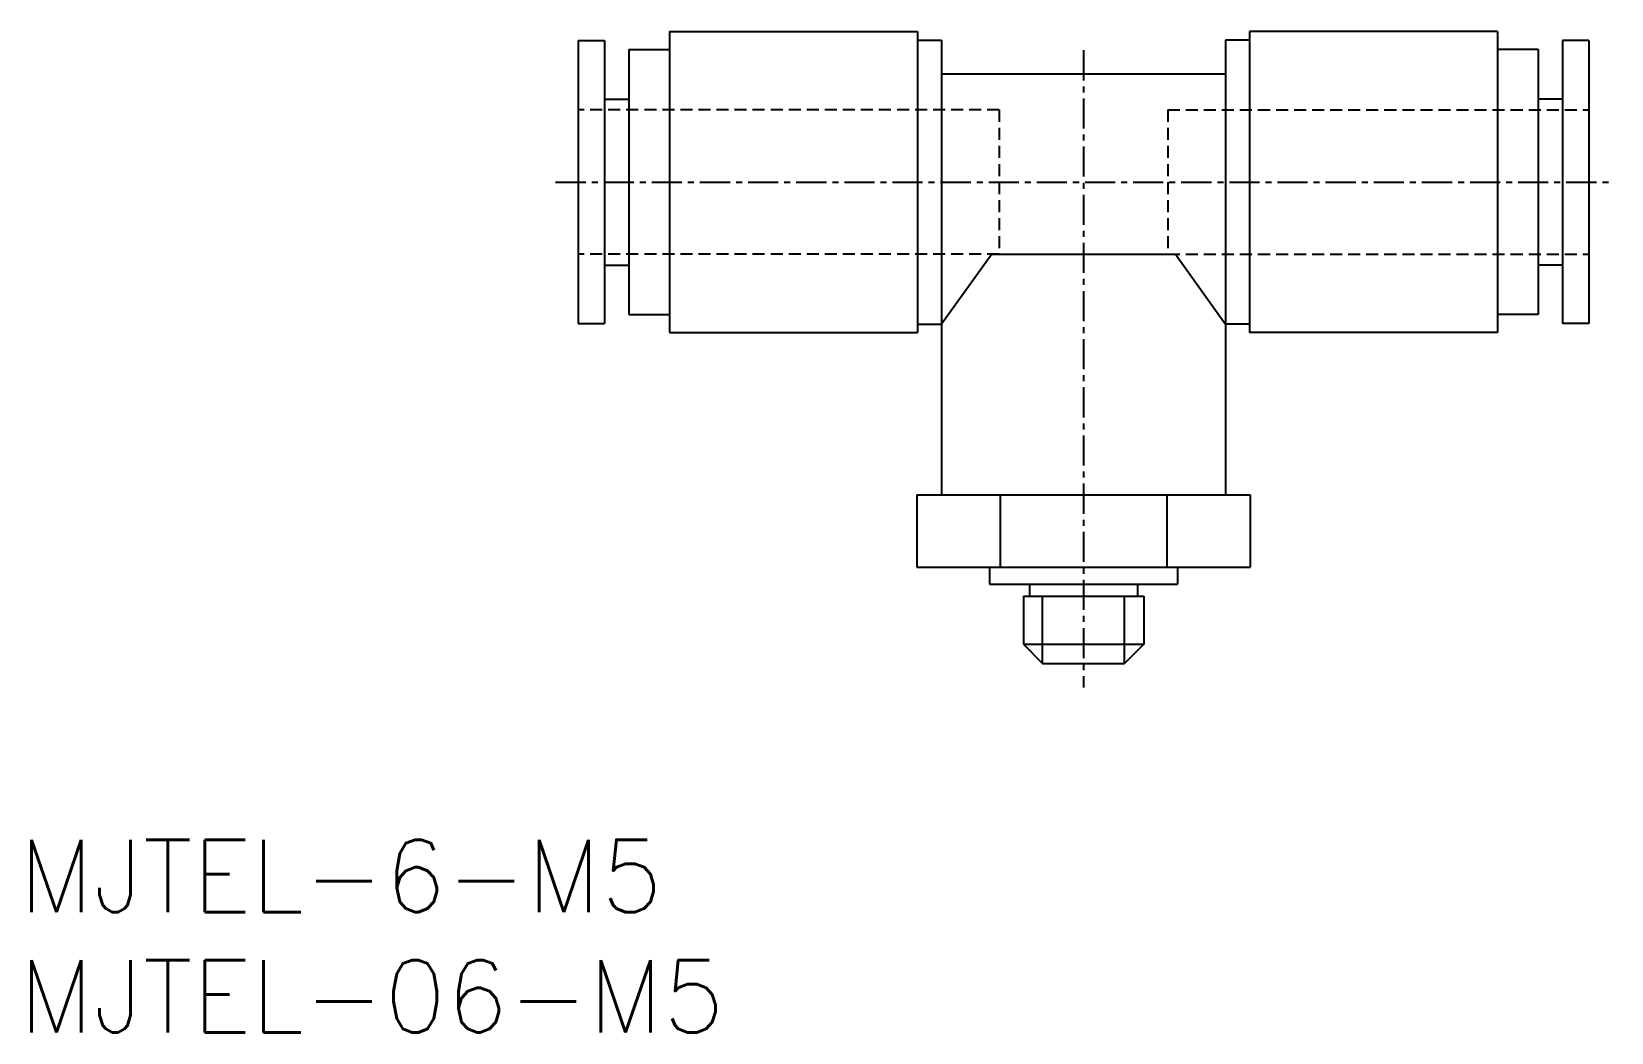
# Model space of a CAD drawing. Extents: x 0.5 to 66.2, y 0 to 41.6.
import ezdxf

# ---------------------------------------------------------------- set-up
doc = ezdxf.new("R2010")
doc.units = 0
doc.linetypes.add('CENTER', pattern=[2, 1.25, -0.25, 0.25, -0.25])
doc.linetypes.add('DASHED', pattern=[0.75, 0.5, -0.25])
doc.layers.get('0').update_dxf_attribs({"linetype": 'CONTINUOUS'})
doc.layers.add('CENTER', color=1, linetype='CENTER')
doc.styles.get("Standard").update_dxf_attribs({"font": 'txt.shx'})

# ---------------------------------------------------------------- blocks, each defined once
blk = doc.blocks.new('*U5')
at = {"color": 7, "linetype": 'CONTINUOUS'}
blk.add_text('MJTEL-06-M5', height=3, dxfattribs=at).set_placement((0, 0))
blk = doc.blocks.new('*U6')
at = {"color": 7, "linetype": 'CONTINUOUS'}
blk.add_text('MJTEL-6-M5', height=3, dxfattribs=at).set_placement((0, 5))

msp = doc.modelspace()

# ---------------------------------------------------------------- linework, layer by layer
at = {"color": 7, "linetype": 'CONTINUOUS'}
for p, q in [((27.027, 41.575), (37.327, 41.575)), ((27.027, 41.575), (27.027, 29.075)), ((37.327, 41.575), (37.327, 29.075)), ((61.427, 41.575), (51.127, 41.575)), ((51.127, 41.575), (51.127, 29.075)), ((61.427, 41.575), (61.427, 29.075)), ((23.227, 41.2), (24.327, 41.2)), ((23.227, 41.2), (23.227, 29.45)), ((24.327, 41.2), (24.327, 29.45)), ((25.327, 40.825), (27.027, 40.825)), ((25.327, 40.825), (25.327, 29.825)), ((37.327, 41.225), (38.327, 41.225)), ((38.327, 41.225), (38.327, 22.325)), ((50.127, 41.225), (50.127, 22.325)), ((51.127, 41.225), (50.127, 41.225)), ((63.127, 40.825), (61.427, 40.825)), ((63.127, 40.825), (63.127, 29.825)), ((65.227, 41.2), (64.127, 41.2)), ((64.127, 41.2), (64.127, 29.45)), ((65.227, 41.2), (65.227, 29.45)), ((38.327, 39.825), (50.127, 39.825)), ((24.327, 38.775), (25.327, 38.775)), ((64.127, 38.775), (63.127, 38.775)), ((40.411, 32.325), (38.327, 29.425)), ((40.411, 32.325), (48.043, 32.325)), ((48.043, 32.325), (50.127, 29.425)), ((24.327, 31.875), (25.327, 31.875)), ((64.127, 31.875), (63.127, 31.875)), ((25.327, 29.825), (27.027, 29.825)), ((63.127, 29.825), (61.427, 29.825)), ((23.227, 29.45), (24.327, 29.45)), ((27.027, 29.075), (37.327, 29.075)), ((37.327, 29.425), (38.327, 29.425)), ((51.127, 29.425), (50.127, 29.425)), ((61.427, 29.075), (51.127, 29.075)), ((65.227, 29.45), (64.127, 29.45)), ((37.299, 22.325), (37.299, 19.325)), ((37.299, 22.325), (51.155, 22.325)), ((40.763, 22.325), (40.763, 19.325)), ((47.691, 22.325), (47.691, 19.325)), ((51.155, 22.325), (51.155, 19.325)), ((37.299, 19.325), (51.155, 19.325)), ((40.327, 19.325), (40.327, 18.625)), ((48.127, 19.325), (48.127, 18.625)), ((40.327, 18.625), (48.127, 18.625)), ((41.977, 18.625), (41.977, 18.125)), ((46.477, 18.625), (46.477, 18.125)), ((41.727, 18.125), (41.727, 16.125)), ((41.727, 18.125), (46.727, 18.125)), ((46.727, 18.125), (46.727, 16.125)), ((41.727, 16.125), (42.527, 15.325)), ((41.727, 16.125), (46.727, 16.125)), ((46.727, 16.125), (45.927, 15.325)), ((42.527, 15.325), (45.927, 15.325))]:
    msp.add_line(p, q, dxfattribs=at)
at = {"color": 3, "linetype": 'DASHED'}
for p, q in [((40.727, 38.325), (23.227, 38.325)), ((40.727, 38.325), (40.727, 32.325)), ((47.727, 38.325), (47.727, 32.325)), ((47.727, 38.325), (65.227, 38.325)), ((40.727, 32.325), (23.227, 32.325)), ((47.727, 32.325), (65.227, 32.325))]:
    msp.add_line(p, q, dxfattribs=at)
at = {"color": 3, "linetype": 'CONTINUOUS'}
for p, q in [((42.527, 15.325), (42.527, 18.125)), ((45.927, 15.325), (45.927, 18.125))]:
    msp.add_line(p, q, dxfattribs=at)
at = {"layer": 'CENTER', "color": 1, "linetype": 'CENTER'}
for p, q in [((44.227, 40.799), (44.227, 14.326)), ((22.29, 35.325), (66.164, 35.325))]:
    msp.add_line(p, q, dxfattribs=at)

# ---------------------------------------------------------------- block references
at = {"color": 7, "linetype": 'CONTINUOUS'}
for name in ['*U6', '*U5']:
    msp.add_blockref(name, (0, 0), dxfattribs=at)

doc.saveas('drawing.dxf')
